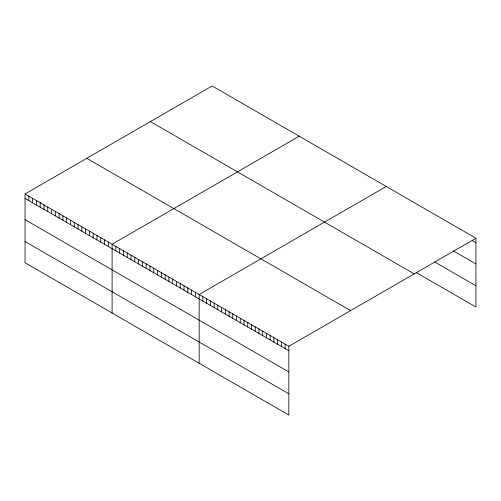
<?xml version="1.0" encoding="UTF-8"?>
<svg xmlns="http://www.w3.org/2000/svg" width="501" height="501" viewBox="0 0 501 501"><rect width="100%" height="100%" fill="white"/><g stroke="black" fill="none" stroke-linecap="round" stroke-linejoin="round"><path stroke-width="0.75" d="M25.05 193.968L288.852 346.272L288.852 415.053L25.05 262.749L25.05 193.968L212.148 85.947L475.95 238.251L475.95 307.032L416.156 272.506M299.203 136.209L112.105 244.231L112.105 313.006M386.258 186.472L199.16 294.488L199.16 363.269M288.852 346.272L475.95 238.251M472.211 240.549L475.95 242.709M453.524 250.988L475.95 263.933M434.843 262.067L475.95 285.802M150.406 121.593L414.208 273.897M86.792 158.322L350.594 310.626M25.05 198.421L288.852 350.725M25.05 219.651L288.852 371.955M25.05 241.52L288.852 393.824M285.113 344.118L285.113 348.571M281.374 341.958L281.374 346.41M277.642 339.803L277.642 344.256M273.903 337.643L273.903 342.095M270.164 335.488L270.164 339.941M266.426 333.328L266.426 337.78M262.693 331.167L262.693 335.626M258.954 329.013L258.954 333.466M255.216 326.852L255.216 331.311M251.477 324.698L251.477 329.151M247.745 322.538L247.745 326.996M244.006 320.383L244.006 324.836M240.267 318.223L240.267 322.675M236.528 316.068L236.528 320.521M232.796 313.908L232.796 318.36M229.057 311.754L229.057 316.206M225.318 309.593L225.318 314.046M221.58 307.439L221.58 311.891M217.841 305.278L217.841 309.731M214.109 303.124L214.109 307.576M210.37 300.963L210.37 305.416M206.631 298.803L206.631 303.262M202.892 296.648L202.892 301.101M195.371 292.302L195.371 296.761M191.589 290.123L191.589 294.575M187.806 287.937L187.806 292.39M184.017 285.752L184.017 290.204M180.235 283.566L180.235 288.019M176.446 281.38L176.446 285.833M172.663 279.195L172.663 283.647M168.881 277.009L168.881 281.462M165.092 274.824L165.092 279.276M161.309 272.638L161.309 277.091M157.521 270.452L157.521 274.905M153.738 268.267L153.738 272.719M149.956 266.081L149.956 270.534M146.167 263.895L146.167 268.348M142.384 261.71L142.384 266.169M138.602 259.524L138.602 263.983M134.813 257.339L134.813 261.798M131.03 255.159L131.03 259.612M127.241 252.974L127.241 257.426M123.459 250.788L123.459 255.241M119.676 248.602L119.676 253.055M115.888 246.417L115.888 250.869M108.316 242.046L108.316 246.498M104.534 239.86L104.534 244.313M100.751 237.674L100.751 242.127M96.962 235.489L96.962 239.941M93.18 233.303L93.18 237.756M89.397 231.118L89.397 235.57M85.608 228.932L85.608 233.385M81.826 226.746L81.826 231.205M78.037 224.561L78.037 229.02M74.254 222.375L74.254 226.834M70.472 220.19L70.472 224.648M66.683 218.01L66.683 222.463M62.901 215.825L62.901 220.277M59.112 213.639L59.112 218.092M55.329 211.453L55.329 215.906M51.547 209.268L51.547 213.72M47.758 207.082L47.758 211.535M43.975 204.896L43.975 209.349M40.193 202.711L40.193 207.163M36.404 200.525L36.404 204.978M32.621 198.34L32.621 202.792M28.833 196.154L28.833 200.607"/></g></svg>
